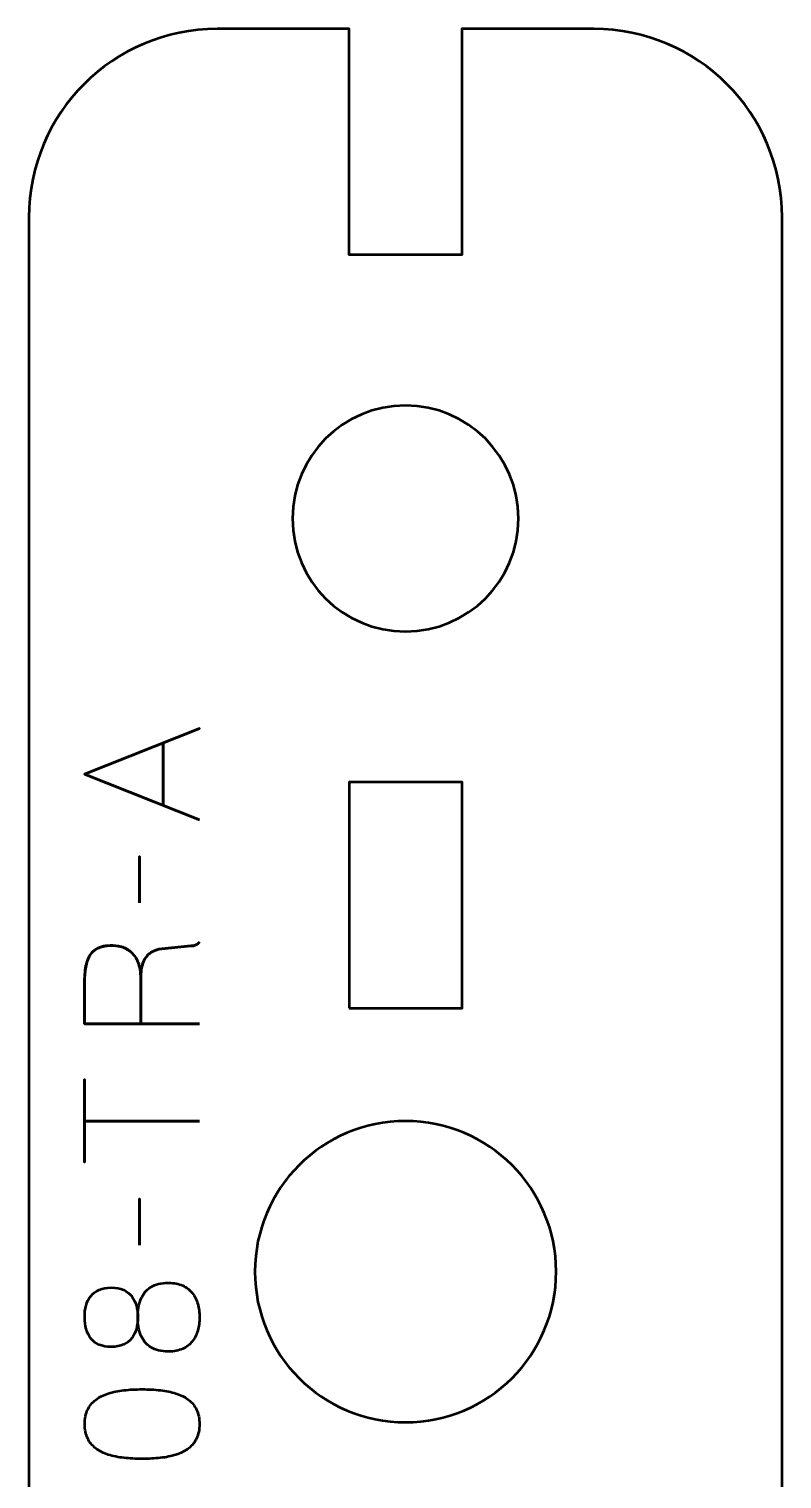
# Model space of a CAD drawing. Header units: centimetres. Extents: x -13.1 to -7.9, y -18.15 to -11.55.
# Drawn here: x -9.9 to -7.9, y -15.401 to -11.55 of the extents above; entities that cross this region are included whole.
import ezdxf

# ---------------------------------------------------------------- set-up
doc = ezdxf.new("R2010")
doc.units = ezdxf.units.CM
doc.header["$MEASUREMENT"] = 0
doc.layers.add('Layer 1', color=7, linetype='Continuous')

msp = doc.modelspace()

# ---------------------------------------------------------------- linework, layer by layer
at = {"layer": 'Layer 1', "lineweight": 53}
for points, knots in [([(-9.89999, -17.6499), (-9.89999, -17.6499), (-9.89999, -12.05009), (-9.89999, -12.05009), (-9.89999, -12.05009), (-9.89999, -11.77295), (-9.67689, -11.54999), (-9.39989, -11.54999), (-9.39989, -11.54999), (-9.39989, -11.54999), (-9.05006, -11.54999), (-9.05006, -11.54999), (-9.05006, -11.54999), (-9.05006, -11.54999), (-9.05006, -12.15), (-9.05006, -12.15), (-9.05006, -12.15), (-9.05006, -12.15), (-8.75007, -12.15), (-8.75007, -12.15), (-8.75007, -12.15), (-8.75007, -12.15), (-8.75007, -11.54999), (-8.75007, -11.54999), (-8.75007, -11.54999), (-8.75007, -11.54999), (-8.39997, -11.54999), (-8.39997, -11.54999), (-8.39997, -11.54999), (-8.12296, -11.54999), (-7.90001, -11.77295), (-7.90001, -12.05009), (-7.90001, -12.05009), (-7.90001, -12.05009), (-7.90001, -17.6499), (-7.90001, -17.6499), (-7.90001, -17.6499), (-7.90001, -17.9269), (-8.12296, -18.14999), (-8.39997, -18.14999), (-8.39997, -18.14999), (-8.39997, -18.14999), (-8.65007, -18.14999), (-8.65007, -18.14999), (-8.65007, -18.14999), (-8.65007, -18.14999), (-8.65007, -17.55), (-8.65007, -17.55), (-8.65007, -17.55), (-8.65007, -17.55), (-8.95006, -17.55), (-8.95006, -17.55), (-8.95006, -17.55), (-8.95006, -17.55), (-8.95006, -18.15), (-8.95006, -18.15), (-8.95006, -18.15), (-8.95006, -18.15), (-9.40006, -18.14999), (-9.40006, -18.14999), (-9.40006, -18.14999), (-9.40006, -18.14999), (-9.39989, -18.14999), (-9.39989, -18.14999), (-9.39989, -18.14999), (-9.67689, -18.14999), (-9.89999, -17.9269), (-9.89999, -17.6499)], [0, 0, 0, 0, 0.0588235, 0.0588235, 0.0588235, 0.0588235, 0.1176471, 0.1176471, 0.1176471, 0.1176471, 0.1764706, 0.1764706, 0.1764706, 0.1764706, 0.2352941, 0.2352941, 0.2352941, 0.2352941, 0.2941176, 0.2941176, 0.2941176, 0.2941176, 0.3529412, 0.3529412, 0.3529412, 0.3529412, 0.4117647, 0.4117647, 0.4117647, 0.4117647, 0.4705882, 0.4705882, 0.4705882, 0.4705882, 0.5294118, 0.5294118, 0.5294118, 0.5294118, 0.5882353, 0.5882353, 0.5882353, 0.5882353, 0.6470588, 0.6470588, 0.6470588, 0.6470588, 0.7058824, 0.7058824, 0.7058824, 0.7058824, 0.7647059, 0.7647059, 0.7647059, 0.7647059, 0.8235294, 0.8235294, 0.8235294, 0.8235294, 0.8823529, 0.8823529, 0.8823529, 0.8823529, 0.9411765, 0.9411765, 0.9411765, 0.9411765, 1, 1, 1, 1]), ([(-8.90001, -12.55001), (-8.73438, -12.55001), (-8.6, -12.68433), (-8.6, -12.85), (-8.6, -12.85), (-8.6, -13.01563), (-8.73438, -13.15), (-8.90001, -13.15), (-8.90001, -13.15), (-9.06578, -13.15), (-9.20001, -13.01563), (-9.20001, -12.85), (-9.20001, -12.85), (-9.20001, -12.68433), (-9.06578, -12.55001), (-8.90001, -12.55001)], [0, 0, 0, 0, 0.25, 0.25, 0.25, 0.25, 0.5, 0.5, 0.5, 0.5, 0.75, 0.75, 0.75, 0.75, 1, 1, 1, 1]), ([(-9.04989, -14.15002), (-9.04989, -14.15002), (-9.04989, -13.55002), (-9.04989, -13.55002), (-9.04989, -13.55002), (-9.04989, -13.55002), (-8.74989, -13.55002), (-8.74989, -13.55002), (-8.74989, -13.55002), (-8.74989, -13.55002), (-8.74989, -14.15002), (-8.74989, -14.15002), (-8.74989, -14.15002), (-8.74989, -14.15002), (-9.04989, -14.15002), (-9.04989, -14.15002)], [0, 0, 0, 0, 0.25, 0.25, 0.25, 0.25, 0.5, 0.5, 0.5, 0.5, 0.75, 0.75, 0.75, 0.75, 1, 1, 1, 1]), ([(-8.8999, -14.44993), (-8.67907, -14.44993), (-8.4999, -14.62909), (-8.4999, -14.84993), (-8.4999, -14.84993), (-8.4999, -15.07095), (-8.67907, -15.24993), (-8.8999, -15.24993), (-8.8999, -15.24993), (-9.12092, -15.24993), (-9.29989, -15.07095), (-9.29989, -14.84993), (-9.29989, -14.84993), (-9.29989, -14.62909), (-9.12092, -14.44993), (-8.8999, -14.44993)], [0, 0, 0, 0, 0.25, 0.25, 0.25, 0.25, 0.5, 0.5, 0.5, 0.5, 0.75, 0.75, 0.75, 0.75, 1, 1, 1, 1])]:
    msp.add_open_spline(points, degree=3, knots=knots, dxfattribs=at)
at = {"layer": 'Layer 1', "color": 30, "lineweight": 53}
for points, knots in [([(-9.44718, -13.65028), (-9.44718, -13.65028), (-9.7524, -13.52921), (-9.7524, -13.52921), (-9.7524, -13.52921), (-9.7524, -13.52921), (-9.44718, -13.40771), (-9.44718, -13.40771), (-9.44718, -13.40771), (-9.44718, -13.40771), (-9.7524, -13.52921), (-9.7524, -13.52921), (-9.7524, -13.52921), (-9.7524, -13.52921), (-9.44718, -13.65028), (-9.44718, -13.65028)], [0, 0, 0, 0, 0.25, 0.25, 0.25, 0.25, 0.5, 0.5, 0.5, 0.5, 0.75, 0.75, 0.75, 0.75, 1, 1, 1, 1]), ([(-9.54328, -13.61218), (-9.54328, -13.61218), (-9.54328, -13.44624), (-9.54328, -13.44624), (-9.54328, -13.44624), (-9.54328, -13.44624), (-9.54328, -13.61218), (-9.54328, -13.61218)], [0, 0, 0, 0, 0.5, 0.5, 0.5, 0.5, 1, 1, 1, 1]), ([(-9.60678, -13.87041), (-9.60678, -13.87041), (-9.60678, -13.74722), (-9.60678, -13.74722), (-9.60678, -13.74722), (-9.60678, -13.74722), (-9.60678, -13.87041), (-9.60678, -13.87041)], [0, 0, 0, 0, 0.5, 0.5, 0.5, 0.5, 1, 1, 1, 1]), ([(-9.44718, -13.97455), (-9.44923, -13.97737), (-9.4517, -13.97949), (-9.45459, -13.98104), (-9.45459, -13.98104), (-9.45748, -13.9826), (-9.46037, -13.98365), (-9.4632, -13.98429), (-9.4632, -13.98429), (-9.46595, -13.98485), (-9.46828, -13.98514), (-9.47004, -13.98514), (-9.47004, -13.98514), (-9.47004, -13.98514), (-9.54709, -13.99276), (-9.54709, -13.99276), (-9.54709, -13.99276), (-9.55816, -13.9936), (-9.5679, -13.99685), (-9.57623, -14.00242), (-9.57623, -14.00242), (-9.58462, -14.00807), (-9.59111, -14.01611), (-9.59584, -14.02669), (-9.59584, -14.02669), (-9.6005, -14.03721), (-9.60289, -14.05033), (-9.60297, -14.06599), (-9.60297, -14.06599), (-9.60289, -14.05033), (-9.6005, -14.03721), (-9.59584, -14.02669), (-9.59584, -14.02669), (-9.59111, -14.01611), (-9.58462, -14.00807), (-9.57623, -14.00242), (-9.57623, -14.00242), (-9.5679, -13.99685), (-9.55816, -13.9936), (-9.54709, -13.99276), (-9.54709, -13.99276), (-9.54709, -13.99276), (-9.47004, -13.98514), (-9.47004, -13.98514), (-9.47004, -13.98514), (-9.46828, -13.98514), (-9.46595, -13.98485), (-9.4632, -13.98429), (-9.4632, -13.98429), (-9.46037, -13.98365), (-9.45748, -13.9826), (-9.45459, -13.98104), (-9.45459, -13.98104), (-9.4517, -13.97949), (-9.44923, -13.97737), (-9.44718, -13.97455)], [0, 0, 0, 0, 0.0714286, 0.0714286, 0.0714286, 0.0714286, 0.1428571, 0.1428571, 0.1428571, 0.1428571, 0.2142857, 0.2142857, 0.2142857, 0.2142857, 0.2857143, 0.2857143, 0.2857143, 0.2857143, 0.3571429, 0.3571429, 0.3571429, 0.3571429, 0.4285714, 0.4285714, 0.4285714, 0.4285714, 0.5, 0.5, 0.5, 0.5, 0.5714286, 0.5714286, 0.5714286, 0.5714286, 0.6428571, 0.6428571, 0.6428571, 0.6428571, 0.7142857, 0.7142857, 0.7142857, 0.7142857, 0.7857143, 0.7857143, 0.7857143, 0.7857143, 0.8571429, 0.8571429, 0.8571429, 0.8571429, 0.9285714, 0.9285714, 0.9285714, 0.9285714, 1, 1, 1, 1]), ([(-9.44718, -14.19172), (-9.44718, -14.19172), (-9.7524, -14.19172), (-9.7524, -14.19172), (-9.7524, -14.19172), (-9.7524, -14.19172), (-9.7524, -14.08038), (-9.7524, -14.08038), (-9.7524, -14.08038), (-9.7524, -14.06486), (-9.75134, -14.0516), (-9.7493, -14.04066), (-9.7493, -14.04066), (-9.74725, -14.02966), (-9.74429, -14.02055), (-9.74041, -14.01336), (-9.74041, -14.01336), (-9.73653, -14.00616), (-9.7318, -14.00052), (-9.72623, -13.99635), (-9.72623, -13.99635), (-9.72072, -13.99212), (-9.71444, -13.98916), (-9.70746, -13.98725), (-9.70746, -13.98725), (-9.70047, -13.98535), (-9.69292, -13.98422), (-9.68467, -13.98387), (-9.68467, -13.98387), (-9.6743, -13.98337), (-9.66428, -13.9845), (-9.65461, -13.98718), (-9.65461, -13.98718), (-9.64488, -13.98993), (-9.6362, -13.99466), (-9.62844, -14.00136), (-9.62844, -14.00136), (-9.62067, -14.00814), (-9.61454, -14.01724), (-9.60995, -14.02881), (-9.60995, -14.02881), (-9.60543, -14.04038), (-9.60304, -14.0547), (-9.60297, -14.07192), (-9.60297, -14.07192), (-9.60297, -14.07192), (-9.60297, -14.19172), (-9.60297, -14.19172), (-9.60297, -14.19172), (-9.60297, -14.19172), (-9.60297, -14.07192), (-9.60297, -14.07192), (-9.60297, -14.07192), (-9.60304, -14.05506), (-9.60543, -14.04087), (-9.60995, -14.02937), (-9.60995, -14.02937), (-9.61454, -14.01787), (-9.62067, -14.0087), (-9.62844, -14.00186), (-9.62844, -14.00186), (-9.6362, -13.99501), (-9.64488, -13.99022), (-9.65461, -13.98739), (-9.65461, -13.98739), (-9.66428, -13.98457), (-9.6743, -13.98337), (-9.68467, -13.98387), (-9.68467, -13.98387), (-9.69497, -13.98429), (-9.70428, -13.98605), (-9.71261, -13.98916), (-9.71261, -13.98916), (-9.72086, -13.99219), (-9.72799, -13.99727), (-9.73392, -14.00433), (-9.73392, -14.00433), (-9.73984, -14.01138), (-9.74443, -14.02112), (-9.7476, -14.03347), (-9.7476, -14.03347), (-9.75078, -14.04581), (-9.7524, -14.06148), (-9.7524, -14.08038), (-9.7524, -14.08038), (-9.7524, -14.08038), (-9.7524, -14.19172), (-9.7524, -14.19172), (-9.7524, -14.19172), (-9.7524, -14.19172), (-9.44718, -14.19172), (-9.44718, -14.19172)], [0, 0, 0, 0, 0.0434783, 0.0434783, 0.0434783, 0.0434783, 0.0869565, 0.0869565, 0.0869565, 0.0869565, 0.1304348, 0.1304348, 0.1304348, 0.1304348, 0.173913, 0.173913, 0.173913, 0.173913, 0.2173913, 0.2173913, 0.2173913, 0.2173913, 0.2608696, 0.2608696, 0.2608696, 0.2608696, 0.3043478, 0.3043478, 0.3043478, 0.3043478, 0.3478261, 0.3478261, 0.3478261, 0.3478261, 0.3913043, 0.3913043, 0.3913043, 0.3913043, 0.4347826, 0.4347826, 0.4347826, 0.4347826, 0.4782609, 0.4782609, 0.4782609, 0.4782609, 0.5217391, 0.5217391, 0.5217391, 0.5217391, 0.5652174, 0.5652174, 0.5652174, 0.5652174, 0.6086957, 0.6086957, 0.6086957, 0.6086957, 0.6521739, 0.6521739, 0.6521739, 0.6521739, 0.6956522, 0.6956522, 0.6956522, 0.6956522, 0.7391304, 0.7391304, 0.7391304, 0.7391304, 0.7826087, 0.7826087, 0.7826087, 0.7826087, 0.826087, 0.826087, 0.826087, 0.826087, 0.8695652, 0.8695652, 0.8695652, 0.8695652, 0.9130435, 0.9130435, 0.9130435, 0.9130435, 0.9565217, 0.9565217, 0.9565217, 0.9565217, 1, 1, 1, 1]), ([(-9.44718, -14.44995), (-9.44718, -14.44995), (-9.7524, -14.44995), (-9.7524, -14.44995), (-9.7524, -14.44995), (-9.7524, -14.44995), (-9.7524, -14.55959), (-9.7524, -14.55959), (-9.7524, -14.55959), (-9.7524, -14.55959), (-9.7524, -14.33946), (-9.7524, -14.33946), (-9.7524, -14.33946), (-9.7524, -14.33946), (-9.7524, -14.44995), (-9.7524, -14.44995), (-9.7524, -14.44995), (-9.7524, -14.44995), (-9.44718, -14.44995), (-9.44718, -14.44995)], [0, 0, 0, 0, 0.2, 0.2, 0.2, 0.2, 0.4, 0.4, 0.4, 0.4, 0.6, 0.6, 0.6, 0.6, 0.8, 0.8, 0.8, 0.8, 1, 1, 1, 1]), ([(-9.60678, -14.77972), (-9.60678, -14.77972), (-9.60678, -14.65653), (-9.60678, -14.65653), (-9.60678, -14.65653), (-9.60678, -14.65653), (-9.60678, -14.77972), (-9.60678, -14.77972)], [0, 0, 0, 0, 0.5, 0.5, 0.5, 0.5, 1, 1, 1, 1]), ([(-9.61101, -14.97106), (-9.61101, -14.9602), (-9.61228, -14.95004), (-9.61482, -14.94051), (-9.61482, -14.94051), (-9.61743, -14.93106), (-9.62152, -14.92273), (-9.6271, -14.91547), (-9.6271, -14.91547), (-9.63267, -14.90827), (-9.63994, -14.90263), (-9.6489, -14.89853), (-9.6489, -14.89853), (-9.65779, -14.89444), (-9.66858, -14.8924), (-9.68128, -14.89233), (-9.68128, -14.89233), (-9.69398, -14.8924), (-9.70485, -14.89437), (-9.71388, -14.89825), (-9.71388, -14.89825), (-9.72291, -14.90213), (-9.73032, -14.90764), (-9.73596, -14.91469), (-9.73596, -14.91469), (-9.74168, -14.92175), (-9.74584, -14.93007), (-9.74845, -14.93967), (-9.74845, -14.93967), (-9.75106, -14.94919), (-9.75219, -14.95971), (-9.75198, -14.97106), (-9.75198, -14.97106), (-9.75177, -14.98242), (-9.75035, -14.99294), (-9.74774, -15.00246), (-9.74774, -15.00246), (-9.74506, -15.01206), (-9.7409, -15.02038), (-9.73533, -15.02744), (-9.73533, -15.02744), (-9.72975, -15.03449), (-9.72256, -15.04), (-9.71367, -15.04388), (-9.71367, -15.04388), (-9.70471, -15.04776), (-9.69391, -15.04973), (-9.68128, -15.0498), (-9.68128, -15.0498), (-9.66858, -15.04973), (-9.65779, -15.04769), (-9.6489, -15.04359), (-9.6489, -15.04359), (-9.63994, -15.0395), (-9.63267, -15.03386), (-9.6271, -15.02659), (-9.6271, -15.02659), (-9.62152, -15.01939), (-9.61743, -15.01107), (-9.61482, -15.00161), (-9.61482, -15.00161), (-9.61228, -14.99209), (-9.61101, -14.98193), (-9.61101, -14.97106)], [0, 0, 0, 0, 0.0625, 0.0625, 0.0625, 0.0625, 0.125, 0.125, 0.125, 0.125, 0.1875, 0.1875, 0.1875, 0.1875, 0.25, 0.25, 0.25, 0.25, 0.3125, 0.3125, 0.3125, 0.3125, 0.375, 0.375, 0.375, 0.375, 0.4375, 0.4375, 0.4375, 0.4375, 0.5, 0.5, 0.5, 0.5, 0.5625, 0.5625, 0.5625, 0.5625, 0.625, 0.625, 0.625, 0.625, 0.6875, 0.6875, 0.6875, 0.6875, 0.75, 0.75, 0.75, 0.75, 0.8125, 0.8125, 0.8125, 0.8125, 0.875, 0.875, 0.875, 0.875, 0.9375, 0.9375, 0.9375, 0.9375, 1, 1, 1, 1]), ([(-9.61101, -14.97106), (-9.61101, -14.9602), (-9.61228, -14.95004), (-9.61482, -14.94051), (-9.61482, -14.94051), (-9.61743, -14.93106), (-9.62152, -14.92273), (-9.6271, -14.91547), (-9.6271, -14.91547), (-9.63267, -14.90827), (-9.63994, -14.90263), (-9.6489, -14.89853), (-9.6489, -14.89853), (-9.65779, -14.89444), (-9.66858, -14.8924), (-9.68128, -14.89233), (-9.68128, -14.89233), (-9.69398, -14.8924), (-9.70485, -14.89437), (-9.71388, -14.89825), (-9.71388, -14.89825), (-9.72291, -14.90213), (-9.73032, -14.90764), (-9.73596, -14.91469), (-9.73596, -14.91469), (-9.74168, -14.92175), (-9.74584, -14.93007), (-9.74845, -14.93967), (-9.74845, -14.93967), (-9.75106, -14.94919), (-9.75219, -14.95971), (-9.75198, -14.97106), (-9.75198, -14.97106), (-9.75177, -14.98242), (-9.75035, -14.99294), (-9.74774, -15.00246), (-9.74774, -15.00246), (-9.74506, -15.01206), (-9.7409, -15.02038), (-9.73533, -15.02744), (-9.73533, -15.02744), (-9.72975, -15.03449), (-9.72256, -15.04), (-9.71367, -15.04388), (-9.71367, -15.04388), (-9.70471, -15.04776), (-9.69391, -15.04973), (-9.68128, -15.0498), (-9.68128, -15.0498), (-9.66858, -15.04973), (-9.65779, -15.04769), (-9.6489, -15.04359), (-9.6489, -15.04359), (-9.63994, -15.0395), (-9.63267, -15.03386), (-9.6271, -15.02659), (-9.6271, -15.02659), (-9.62152, -15.01939), (-9.61743, -15.01107), (-9.61482, -15.00161), (-9.61482, -15.00161), (-9.61228, -14.99209), (-9.61101, -14.98193), (-9.61101, -14.97106)], [0, 0, 0, 0, 0.0625, 0.0625, 0.0625, 0.0625, 0.125, 0.125, 0.125, 0.125, 0.1875, 0.1875, 0.1875, 0.1875, 0.25, 0.25, 0.25, 0.25, 0.3125, 0.3125, 0.3125, 0.3125, 0.375, 0.375, 0.375, 0.375, 0.4375, 0.4375, 0.4375, 0.4375, 0.5, 0.5, 0.5, 0.5, 0.5625, 0.5625, 0.5625, 0.5625, 0.625, 0.625, 0.625, 0.625, 0.6875, 0.6875, 0.6875, 0.6875, 0.75, 0.75, 0.75, 0.75, 0.8125, 0.8125, 0.8125, 0.8125, 0.875, 0.875, 0.875, 0.875, 0.9375, 0.9375, 0.9375, 0.9375, 1, 1, 1, 1]), ([(-9.44718, -14.97106), (-9.44718, -14.95836), (-9.44866, -14.94651), (-9.45177, -14.9355), (-9.45177, -14.9355), (-9.45487, -14.9245), (-9.45974, -14.91483), (-9.4663, -14.90644), (-9.4663, -14.90644), (-9.47293, -14.89811), (-9.4814, -14.89155), (-9.49184, -14.88682), (-9.49184, -14.88682), (-9.50221, -14.88209), (-9.5147, -14.8797), (-9.52931, -14.87963), (-9.52931, -14.87963), (-9.54871, -14.87977), (-9.56444, -14.88358), (-9.57644, -14.89113), (-9.57644, -14.89113), (-9.5885, -14.89867), (-9.59725, -14.90926), (-9.60282, -14.92288), (-9.60282, -14.92288), (-9.60833, -14.93656), (-9.61108, -14.95258), (-9.61101, -14.97106), (-9.61101, -14.97106), (-9.61108, -14.98948), (-9.60833, -15.00557), (-9.60282, -15.01911), (-9.60282, -15.01911), (-9.59725, -15.03273), (-9.5885, -15.04324), (-9.57644, -15.05072), (-9.57644, -15.05072), (-9.56444, -15.0582), (-9.54871, -15.06201), (-9.52931, -15.06208), (-9.52931, -15.06208), (-9.5147, -15.06201), (-9.50221, -15.05961), (-9.49184, -15.05488), (-9.49184, -15.05488), (-9.4814, -15.05016), (-9.47293, -15.04367), (-9.4663, -15.03527), (-9.4663, -15.03527), (-9.45974, -15.02694), (-9.45487, -15.01735), (-9.45177, -15.00634), (-9.45177, -15.00634), (-9.44866, -14.99541), (-9.44718, -14.98362), (-9.44718, -14.97106)], [0, 0, 0, 0, 0.0714286, 0.0714286, 0.0714286, 0.0714286, 0.1428571, 0.1428571, 0.1428571, 0.1428571, 0.2142857, 0.2142857, 0.2142857, 0.2142857, 0.2857143, 0.2857143, 0.2857143, 0.2857143, 0.3571429, 0.3571429, 0.3571429, 0.3571429, 0.4285714, 0.4285714, 0.4285714, 0.4285714, 0.5, 0.5, 0.5, 0.5, 0.5714286, 0.5714286, 0.5714286, 0.5714286, 0.6428571, 0.6428571, 0.6428571, 0.6428571, 0.7142857, 0.7142857, 0.7142857, 0.7142857, 0.7857143, 0.7857143, 0.7857143, 0.7857143, 0.8571429, 0.8571429, 0.8571429, 0.8571429, 0.9285714, 0.9285714, 0.9285714, 0.9285714, 1, 1, 1, 1]), ([(-9.44718, -14.97106), (-9.44718, -14.95836), (-9.44866, -14.94651), (-9.45177, -14.9355), (-9.45177, -14.9355), (-9.45487, -14.9245), (-9.45974, -14.91483), (-9.4663, -14.90644), (-9.4663, -14.90644), (-9.47293, -14.89811), (-9.4814, -14.89155), (-9.49184, -14.88682), (-9.49184, -14.88682), (-9.50221, -14.88209), (-9.5147, -14.8797), (-9.52931, -14.87963), (-9.52931, -14.87963), (-9.54871, -14.87977), (-9.56444, -14.88358), (-9.57644, -14.89113), (-9.57644, -14.89113), (-9.5885, -14.89867), (-9.59725, -14.90926), (-9.60282, -14.92288), (-9.60282, -14.92288), (-9.60833, -14.93656), (-9.61108, -14.95258), (-9.61101, -14.97106), (-9.61101, -14.97106), (-9.61108, -14.98948), (-9.60833, -15.00557), (-9.60282, -15.01911), (-9.60282, -15.01911), (-9.59725, -15.03273), (-9.5885, -15.04324), (-9.57644, -15.05072), (-9.57644, -15.05072), (-9.56444, -15.0582), (-9.54871, -15.06201), (-9.52931, -15.06208), (-9.52931, -15.06208), (-9.5147, -15.06201), (-9.50221, -15.05961), (-9.49184, -15.05488), (-9.49184, -15.05488), (-9.4814, -15.05016), (-9.47293, -15.04367), (-9.4663, -15.03527), (-9.4663, -15.03527), (-9.45974, -15.02694), (-9.45487, -15.01735), (-9.45177, -15.00634), (-9.45177, -15.00634), (-9.44866, -14.99541), (-9.44718, -14.98362), (-9.44718, -14.97106)], [0, 0, 0, 0, 0.0714286, 0.0714286, 0.0714286, 0.0714286, 0.1428571, 0.1428571, 0.1428571, 0.1428571, 0.2142857, 0.2142857, 0.2142857, 0.2142857, 0.2857143, 0.2857143, 0.2857143, 0.2857143, 0.3571429, 0.3571429, 0.3571429, 0.3571429, 0.4285714, 0.4285714, 0.4285714, 0.4285714, 0.5, 0.5, 0.5, 0.5, 0.5714286, 0.5714286, 0.5714286, 0.5714286, 0.6428571, 0.6428571, 0.6428571, 0.6428571, 0.7142857, 0.7142857, 0.7142857, 0.7142857, 0.7857143, 0.7857143, 0.7857143, 0.7857143, 0.8571429, 0.8571429, 0.8571429, 0.8571429, 0.9285714, 0.9285714, 0.9285714, 0.9285714, 1, 1, 1, 1]), ([(-9.44718, -15.25469), (-9.44725, -15.23988), (-9.44986, -15.22711), (-9.45494, -15.21645), (-9.45494, -15.21645), (-9.46002, -15.20587), (-9.46729, -15.19705), (-9.47653, -15.19), (-9.47653, -15.19), (-9.48584, -15.18301), (-9.49685, -15.17751), (-9.50955, -15.17342), (-9.50955, -15.17342), (-9.52225, -15.16939), (-9.53615, -15.1665), (-9.55139, -15.16488), (-9.55139, -15.16488), (-9.56663, -15.16318), (-9.58265, -15.16234), (-9.59958, -15.16241), (-9.59958, -15.16241), (-9.61644, -15.16234), (-9.63246, -15.16318), (-9.64763, -15.16488), (-9.64763, -15.16488), (-9.6628, -15.1665), (-9.67677, -15.16939), (-9.68947, -15.17342), (-9.68947, -15.17342), (-9.7021, -15.17751), (-9.7131, -15.18301), (-9.72249, -15.19), (-9.72249, -15.19), (-9.7318, -15.19705), (-9.73907, -15.20587), (-9.74415, -15.21645), (-9.74415, -15.21645), (-9.7493, -15.22711), (-9.75191, -15.23988), (-9.75198, -15.25469), (-9.75198, -15.25469), (-9.75191, -15.26951), (-9.7493, -15.28228), (-9.74415, -15.29294), (-9.74415, -15.29294), (-9.73907, -15.30352), (-9.7318, -15.31234), (-9.72249, -15.31939), (-9.72249, -15.31939), (-9.7131, -15.32638), (-9.7021, -15.33188), (-9.68947, -15.33597), (-9.68947, -15.33597), (-9.67677, -15.34), (-9.6628, -15.34289), (-9.64763, -15.34451), (-9.64763, -15.34451), (-9.63246, -15.3462), (-9.61644, -15.34705), (-9.59958, -15.34698), (-9.59958, -15.34698), (-9.58265, -15.34705), (-9.56663, -15.3462), (-9.55139, -15.34451), (-9.55139, -15.34451), (-9.53615, -15.34289), (-9.52225, -15.34), (-9.50955, -15.33597), (-9.50955, -15.33597), (-9.49685, -15.33188), (-9.48584, -15.32638), (-9.47653, -15.31939), (-9.47653, -15.31939), (-9.46729, -15.31234), (-9.46002, -15.30352), (-9.45494, -15.29294), (-9.45494, -15.29294), (-9.44986, -15.28228), (-9.44725, -15.26951), (-9.44718, -15.25469)], [0, 0, 0, 0, 0.05, 0.05, 0.05, 0.05, 0.1, 0.1, 0.1, 0.1, 0.15, 0.15, 0.15, 0.15, 0.2, 0.2, 0.2, 0.2, 0.25, 0.25, 0.25, 0.25, 0.3, 0.3, 0.3, 0.3, 0.35, 0.35, 0.35, 0.35, 0.4, 0.4, 0.4, 0.4, 0.45, 0.45, 0.45, 0.45, 0.5, 0.5, 0.5, 0.5, 0.55, 0.55, 0.55, 0.55, 0.6, 0.6, 0.6, 0.6, 0.65, 0.65, 0.65, 0.65, 0.7, 0.7, 0.7, 0.7, 0.75, 0.75, 0.75, 0.75, 0.8, 0.8, 0.8, 0.8, 0.85, 0.85, 0.85, 0.85, 0.9, 0.9, 0.9, 0.9, 0.95, 0.95, 0.95, 0.95, 1, 1, 1, 1]), ([(-9.44718, -15.25469), (-9.44725, -15.23988), (-9.44986, -15.22711), (-9.45494, -15.21645), (-9.45494, -15.21645), (-9.46002, -15.20587), (-9.46729, -15.19705), (-9.47653, -15.19), (-9.47653, -15.19), (-9.48584, -15.18301), (-9.49685, -15.17751), (-9.50955, -15.17342), (-9.50955, -15.17342), (-9.52225, -15.16939), (-9.53615, -15.1665), (-9.55139, -15.16488), (-9.55139, -15.16488), (-9.56663, -15.16318), (-9.58265, -15.16234), (-9.59958, -15.16241), (-9.59958, -15.16241), (-9.61644, -15.16234), (-9.63246, -15.16318), (-9.64763, -15.16488), (-9.64763, -15.16488), (-9.6628, -15.1665), (-9.67677, -15.16939), (-9.68947, -15.17342), (-9.68947, -15.17342), (-9.7021, -15.17751), (-9.7131, -15.18301), (-9.72249, -15.19), (-9.72249, -15.19), (-9.7318, -15.19705), (-9.73907, -15.20587), (-9.74415, -15.21645), (-9.74415, -15.21645), (-9.7493, -15.22711), (-9.75191, -15.23988), (-9.75198, -15.25469), (-9.75198, -15.25469), (-9.75191, -15.26951), (-9.7493, -15.28228), (-9.74415, -15.29294), (-9.74415, -15.29294), (-9.73907, -15.30352), (-9.7318, -15.31234), (-9.72249, -15.31939), (-9.72249, -15.31939), (-9.7131, -15.32638), (-9.7021, -15.33188), (-9.68947, -15.33597), (-9.68947, -15.33597), (-9.67677, -15.34), (-9.6628, -15.34289), (-9.64763, -15.34451), (-9.64763, -15.34451), (-9.63246, -15.3462), (-9.61644, -15.34705), (-9.59958, -15.34698), (-9.59958, -15.34698), (-9.58265, -15.34705), (-9.56663, -15.3462), (-9.55139, -15.34451), (-9.55139, -15.34451), (-9.53615, -15.34289), (-9.52225, -15.34), (-9.50955, -15.33597), (-9.50955, -15.33597), (-9.49685, -15.33188), (-9.48584, -15.32638), (-9.47653, -15.31939), (-9.47653, -15.31939), (-9.46729, -15.31234), (-9.46002, -15.30352), (-9.45494, -15.29294), (-9.45494, -15.29294), (-9.44986, -15.28228), (-9.44725, -15.26951), (-9.44718, -15.25469)], [0, 0, 0, 0, 0.05, 0.05, 0.05, 0.05, 0.1, 0.1, 0.1, 0.1, 0.15, 0.15, 0.15, 0.15, 0.2, 0.2, 0.2, 0.2, 0.25, 0.25, 0.25, 0.25, 0.3, 0.3, 0.3, 0.3, 0.35, 0.35, 0.35, 0.35, 0.4, 0.4, 0.4, 0.4, 0.45, 0.45, 0.45, 0.45, 0.5, 0.5, 0.5, 0.5, 0.55, 0.55, 0.55, 0.55, 0.6, 0.6, 0.6, 0.6, 0.65, 0.65, 0.65, 0.65, 0.7, 0.7, 0.7, 0.7, 0.75, 0.75, 0.75, 0.75, 0.8, 0.8, 0.8, 0.8, 0.85, 0.85, 0.85, 0.85, 0.9, 0.9, 0.9, 0.9, 0.95, 0.95, 0.95, 0.95, 1, 1, 1, 1])]:
    msp.add_open_spline(points, degree=3, knots=knots, dxfattribs=at)

doc.saveas('drawing.dxf')
